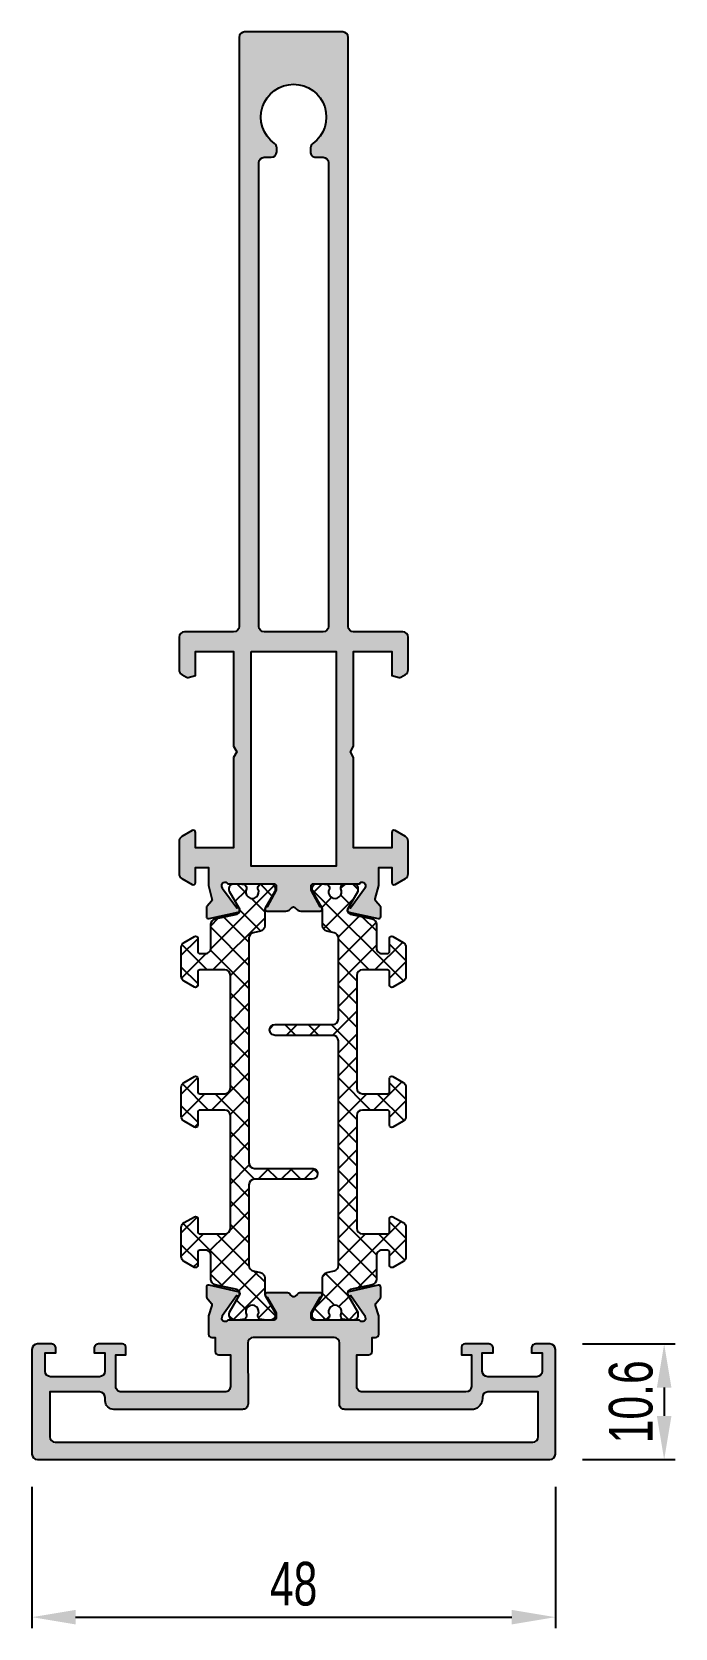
# Model space of a CAD drawing. Header units: millimetres. Extents: x -157 to 4988, y 4688 to 7765.
# Drawn here: x 2861.2 to 2920.2, y 5356.7 to 5503.1 of the extents above; entities that cross this region are included whole.
import ezdxf

# ---------------------------------------------------------------- set-up
doc = ezdxf.new("R2010")
doc.units = ezdxf.units.MM
doc.header["$LTSCALE"] = 0.2
for name, color, linetype in [('REYNAERS', 7, 'Continuous'), ('RI-DIMENSION', 7, 'Continuous'), ('RI-HATCH-PI', 4, 'Continuous'), ('RI-PROFILE', 7, 'Continuous')]:
    doc.layers.add(name, color=color, linetype=linetype)
doc.styles.add('T7', font='arial.ttf', dxfattribs={"width": 0.7})
doc.dimstyles.new('SCHAAL1OP1', dxfattribs={"dimscale": 0, "dimtxt": 2, "dimasz": 2, "dimexe": 0.5, "dimexo": 1.5, "dimgap": 0.5, "dimtad": 1, "dimdec": 1, "dimzin": 9, "dimdsep": 46, "dimtxsty": 'T7', "dimcen": 2.5, "dimclrd": 256, "dimclre": 256, "dimclrt": 256, "dimadec": 1, "dimazin": 2, "dimtfac": 1, "dimtdec": 1, "dimtmove": 0, "dimatfit": 3, "dimfxl": 1, "dimtolj": 1, "dimtzin": 9, "dimlwd": -1, "dimlwe": -1, "dimarcsym": 0})

# ---------------------------------------------------------------- blocks, each defined once
blk = doc.blocks.new('4I30830')
at = {"layer": 'RI-PROFILE'}
for points in [[(-2.899998530559827, 78.10317986163852, 0.414213562373095), (-3.399998530559827, 77.60317986163852), (-3.399998530559856, 23.60317986163852, -0.414213562373095), (-3.899998530559856, 23.10317986163852), (-8.399998530559799, 23.10317986163852, 0.4142135623730784), (-8.899998530559799, 22.60317986163852), (-8.899998530559913, 19.61024130688372, 0.2679491924311203), (-8.649998530559913, 19.17722860499146), (-8.22174242408147, 18.92997482663429, 0.1989123673804735), (-8.06997861506062, 18.90999474213288), (-7.399998530559799, 19.08951536472011), (-7.399998530559799, 21.30317990739093), (-3.899998530559856, 21.30317990739093), (-3.899998530559856, 12.62279514966156), (-3.599998530559674, 12.10317990739111), (-3.899998530559856, 11.58356466512066), (-3.899998530559856, 3.303179907390927), (-7.399998530559799, 3.303179907390927), (-7.399998530559799, 4.703179907391018, 0.5773502691895509), (-7.699998530560094, 4.876384988147834), (-8.649998530559799, 4.327902232417614, 0.2679491924310495), (-8.899998530559856, 3.894889530525575), (-8.899998530559799, 0.9114662430705494, 0.267949192431109), (-8.649998530559913, 0.4784535411783395), (-7.699998530560094, -0.07002921455182332, 0.5773502691895273), (-7.399998530559799, 0.1031758662051061), (-7.399998530559799, 1.5031799073912), (-6.199998855212527, 1.499617121440963), (-6.200000175229093, -0.150003727995454), (-5.889775049981552, -1.388880891382087, -0.2631925988210546), (-5.932364276284886, -1.581133848774016), (-6.343428791245685, -2.037960747591796, 0.1852564082005983), (-6.394757066356931, -2.17173936403924), (-6.394757066356931, -2.996069320451852, 0.4796563285014928), (-6.151469143569273, -3.191328521875903), (-3.47217957432639, -2.597344324699861, 1.178331541214409), (-3.619134351377568, -2.231049503238637), (-4.908744957530132, -0.4560527804821959, -0.08309359224742126), (-4.938202509847713, -0.3969700709683366), (-4.986891602014282, -0.2377152263636617, -0.8925341243885586), (-4.44019255409529, -3.71493865714001e-06), (-0.2000001752248295, 0, -0.4142135623725537), (0, -0.1999998247749772), (3.054104240618472e-07, -0.548591886145573, -0.1264643973346186), (-0.02478951724629042, -0.6450357949952377), (-0.8256689822165413, -2.100000548165553, 0.9999999999997157), (-0.8256686317662911, -2.50000054816519), (-0.6247469637244194, -2.499998686574031), (0.8996231473293506, -2.499997832615691, 0.1989122125308469), (1.253176239349443, -2.353551221608996), (1.43387254113577, -2.172854918187113, -0.4142135650241208), (1.71671525489046, -2.172854918187113), (1.897411556676843, -2.353551221608996, 0.198912212530847), (2.250964648696936, -2.499997832615691), (3.790987697019091, -2.499998686574031), (4.025666804176069, -2.499999101382969, 0.999999999999858), (4.025666453725762, -2.099999101383332), (3.224784439292876, -0.6450357515570886, -0.1264643973348268), (3.199994447641814, -0.548591886145573), (3.199994142231333, -0.1999998247750909, -0.4142135623721792), (3.399993967005969, 3.504500227791141e-07), (7.640186345874042, 4.065399707542383e-06, -0.8925341243886205), (8.186885393793148, -0.2377074460253539), (8.138196301626579, -0.3969622906300287, -0.08309359224719673), (8.108738749308998, -0.456045000143888), (6.819128143156433, -2.231041722900557, 1.17833154121453), (6.672173366105255, -2.597336544361553), (9.351462935348138, -3.191320741537822, 0.4796563285014059), (9.594750858135797, -2.996061540113544), (9.594750858135797, -2.17173158370116, 0.1852564082008556), (9.543422583024551, -2.037952967253489), (9.132358068063752, -1.581126068435708, -0.2631925988207438), (9.089768841760417, -1.388873111044006), (9.399993970275375, -0.1499959346090805), (9.399991368332223, 1.499618188908869), (10.59999561823338, 1.503179907391143), (10.59999561823349, 0.1031758662050493, 0.5773502691894834), (10.89999561823336, -0.07002921455176647), (11.84999561823341, 0.4784535411783395, 0.2679491924310668), (12.09999561823341, 0.9114662430704925), (12.09999561823341, 3.894889530525518, 0.267949192431078), (11.84999561823341, 4.327902232417557), (10.89999561823336, 4.876384988147777, 0.577350269189518), (10.59999561823338, 4.703179907390961), (10.59999561823338, 3.30317990739087), (7.099995618232924, 3.30317990739087), (7.099995618232924, 11.5835646651206), (6.799995618232742, 12.10317990739105), (7.099995618232924, 12.6227951496615), (7.099995618233379, 21.30317990739087), (10.59999561823338, 21.30317990739087), (10.59999561823338, 19.08951536472006), (11.26997570273411, 18.90999474213282, 0.1989123673798678), (11.42173951175485, 18.92997482663378), (11.84999561823329, 19.1772286049914, 0.2679491924311465), (12.09999561823341, 19.61024130688367), (12.09999561823352, 22.60317986163852, 0.414213562373095), (11.59999561823352, 23.10317986163852), (7.099995618233436, 23.10317986163847, -0.414213562373095), (6.599995618233436, 23.60317986163847), (6.599995618233521, 77.6031798616385, 0.414213562373095), (6.099995618233521, 78.1031798616385)], [(-1.099998530559901, 23.10317990739111, -0.414213562373095), (-1.599998530559901, 23.60317990739111), (-1.599998530559816, 66.10608185316354, -0.4142135623731367), (-1.099998530559702, 66.60608185316354), (-0.4515857778766019, 66.60608185316335, 0.4142135623731616), (0.04841422212351176, 67.10608185316335), (0.04841422212356861, 67.46654426481547, 0.2407550854579018), (-0.1587286350169563, 67.87180306345675, -3.091260041427012), (3.355435045321343, 67.8717148812313, 0.2407497868292468), (3.148271850414773, 67.46647649559583), (3.148246553989935, 67.10623170654378, 0.4143013471766822), (3.648246531533829, 66.60608185316366), (4.299995618232714, 66.6060818531634, -0.4142135623730284), (4.7999956182326, 66.1060818531634), (4.799995618233481, 23.60317990739111, -0.414213562373095), (4.299995618233481, 23.10317990739111)]]:
    blk.add_lwpolyline(points, format="xyb", close=True, dxfattribs=at)
blk.add_lwpolyline([(-2.299346758628872, 21.29975012014586), (5.500653241417069, 21.2997501201458), (5.500653331553394, 1.601096396620903), (-2.299333452344399, 1.60109639662096)], close=True, dxfattribs=at)
blk = doc.blocks.new('4E30214')
at = {"layer": 'RI-PROFILE'}
for points in [[(7.20583160748879, 9.900000647501138), (7.205527873023129, 11.19843804319074), (7.500519118362263, 11.19843783286333, 0.4142137712046512), (7.800519332260933, 11.49843783286325), (7.800519332260819, 13.17263833699726), (7.508132420949835, 14.12898915409342, -0.2446984432290235), (7.541791026174167, 14.31059582628981), (7.952949211134637, 14.83685547085098, 0.1726182030107126), (7.997623961040404, 14.96329504194977), (7.997623064092522, 15.79758121866094, 0.4796141994129071), (7.751924666626223, 15.9897746677177), (5.072637750531612, 15.39578803664229, 1.238312160148291), (5.235757190722495, 15.04040250121346), (6.51001983436322, 13.25395622383211, -0.08089726198600812), (6.53845774388202, 13.19629000420831), (6.600517773322679, 12.94846643218656, -0.7673269879573191), (6.040710313453928, 12.7984658303487), (1.800517925292979, 12.79846127168125, -0.4142135623889116), (1.600517719570121, 12.99846104737148), (1.600517271883973, 13.4148712181719, -0.131652497573651), (1.627312083616744, 13.51487124698124), (2.426126561805745, 14.89846194428185, 0.9999976386623669), (2.426127076297576, 15.29846194428055), (0.6808629389789758, 15.29846006793198, 0.1989120891441954), (0.3273100843400698, 15.15201345692552), (0.1466136149301747, 14.97131698588012, -0.4142135650242973), (-0.1362290988245149, 14.97131698588018), (-0.3169241153960343, 15.1520120040872, 0.1989126479674239), (-0.6704780451435681, 15.29845861509367), (-2.425096582654987, 15.29845672868836, 0.9999976386623669), (-2.4250952080763, 14.89845672869174), (-1.626277754868624, 13.51486774901889, -0.131652497573626), (-1.599482728114197, 13.41486777782444), (-1.599482280428049, 12.99845760702399, -0.4142135623889117), (-1.799482056107536, 12.79845740129036), (-6.039674444268428, 12.79845284262339, -0.7673269879573466), (-6.599482226669807, 12.94845224075328), (-6.537422730103856, 13.19627594621704, -0.08089726198599861), (-6.508984944579936, 13.25394222698844), (-5.234726142189629, 15.04039124430699, 1.238312160148439), (-5.071607466155115, 15.3957771304772), (-7.750895659443813, 15.98975800050249, 0.4796141994127857), (-7.99659364365192, 15.79756402314126), (-7.9965927467033, 14.96327784643017, 0.1726182030107536), (-7.951917724925181, 14.8368383713921), (-7.540758408393117, 14.3105796109115, -0.2446984432289989), (-7.507099412674961, 14.12897301108887), (-7.799480667737555, 13.17263334004087), (-7.799480667737498, 11.49842878452284, 0.4142134563126725), (-7.499480453839055, 11.19842910705549), (-7.200601803642371, 11.19842932015467), (-7.200905538108145, 9.89999192446507, 0.4142129994758097), (-6.900906114663712, 9.599991924465627), (-5.801312816973791, 9.599961624691332), (-5.801312371371637, 6.699983767444053, -0.4142141283000559), (-6.301313337471584, 6.199983767444053), (-15.79999707439333, 6.199999999900712, -0.4142135623769576), (-16.29999707439987, 6.699999999900712), (-16.29999707439407, 9.600000000000705), (-15.3999970743937, 9.600000000000705), (-15.39999707440091, 10.30000000000069, 0.4142135623717354), (-15.69999707439968, 10.6000000000007), (-17.89999707439506, 10.60000000000159, 0.414213562373761), (-18.29999707439515, 10.20000000000059), (-18.29999707439424, 9.80000000000095), (-17.29999707439424, 9.800000000001376), (-17.29999707439288, 8.100000000001103, -0.414213562373095), (-17.79999707439288, 7.600000000001131), (-22.29999707439379, 7.599999999998857, -0.414213562373095), (-22.79999707439379, 8.099999999998857), (-22.79999707439424, 9.799999999999585), (-21.79999707439424, 9.80000000000004), (-21.7999970743947, 10.19999999999922, 0.4142135623736153), (-22.19999707439433, 10.60000000000045), (-23.49999707439451, 10.59999999999999, 0.414213562373095), (-23.99999707439406, 10.09999999999954), (-23.99999707439406, 0.5000000000000853, 0.414213562373095), (-23.49999707439406, 8.526512829121202e-14), (23.49999707439406, -8.526512829121202e-14, 0.414213562373095), (23.99999707439406, 0.4999999999999005), (23.99999707439406, 10.09999999999959, 0.414213562373095), (23.49999707439451, 10.59999999999982), (22.19999707439433, 10.6000000000005, 0.4142135623736153), (21.79999707439379, 10.19999999999927), (21.79999707439424, 9.80000000000009), (22.79999707439424, 9.799999999999635), (22.79999707439333, 8.099999999999142, -0.4142135623729618), (22.29999707439333, 7.599999999999142), (17.79999707439242, 7.600000000001188, -0.414213562373095), (17.29999707439242, 8.100000000001188), (17.29999707439424, 9.800000000001454), (18.29999707439424, 9.800000000000999), (18.29999707439515, 10.20000000000064, 0.4142135623740107), (17.89999707439506, 10.60000000000118), (15.69834713389889, 10.60000000000056, 0.4142135623717354), (15.39834713390013, 10.30000000000054), (15.39834713390019, 9.599999999900575), (16.29999707439407, 9.599999999900575), (16.30000292560015, 6.699999999900569, -0.4142124198543953), (15.80000487600245, 6.199999999904378), (6.300003891660822, 6.19998174230156, -0.4142141252822447), (5.800002925600097, 6.699981742300622), (5.800003371208504, 9.599999999926752), (6.905832184044357, 9.600000647501702, 0.4142129994758098)], [(17.8051951836527, 6.199932589680998, 0.414213562373095), (17.3051951836527, 5.699932589680998), (17.3051951836527, 5.599932616768626, -0.3644921651856291), (16.49687513621541, 4.600105754145773), (4.69687510594855, 4.600104171958179, -0.4142136074786073), (4.196875028948511, 5.100104171958179), (4.203539391952859, 10.69594796025682, 0.4142135623271769), (3.703539392022662, 11.19594796024799), (-3.717470520321513, 11.19787701531706, 0.400993262731094), (-4.1948048163473, 10.69839101361762), (-4.183718736157402, 5.100238523890198, -0.414213607478574), (-4.683718813157384, 4.600238523890198), (-16.4837246946247, 4.600240106085977, -0.4142135231006511), (-17.28372458735726, 5.400240106085818), (-17.29481066754715, 5.699932589682845, 0.4142033482204809), (-17.79479323083581, 6.199932589377141), (-22.36296201673758, 6.199932589781923), (-22.36296201673719, 2.09993258978227, 0.4142135623730617), (-21.86296201673719, 1.599932589782327), (21.93703798326254, 1.5999325897821, 0.4142135623729951), (22.43703798326254, 2.099932589781929), (22.43703798326391, 6.199932589781753)]]:
    blk.add_lwpolyline(points, format="xyb", close=True, dxfattribs=at)
blk = doc.blocks.new('0000772R')
at = {"layer": 'RI-HATCH-PI'}
h = blk.add_hatch(dxfattribs=at)
h.set_pattern_fill('_USER', color=256, scale=1.5, angle=225, style=0, double=1, pattern_type=0)
h.set_pattern_definition([(225, (0, 0), (1.060660171779821, -1.060660171779821), []), (315, (0, 0), (1.060660171779821, 1.060660171779821), [])])
edge = h.paths.add_edge_path()
edge.add_arc((1.450824544777844, 36.1327578012429), 0.5000000000000041, 180.0318875399638, 257.4999999999586, ccw=False)
edge.add_line((0.9508246222127461, 36.1324795299759), (0.9499999999997577, 37.61416697507728))
edge.add_arc((0.6499999999959978, 37.61416697507881), 0.3000000000037599, 359.9999999997083, 389.9999999996573)
edge.add_line((0.9098076211354815, 37.76416697507914), (0.02679491924316935, 39.29358983848503))
edge.add_arc((0.1999999999999863, 39.39358983848479), 0.1999999999998186, 179.9999999999573, 209.9999999999505, ccw=False)
edge.add_line((1.669775429036235e-13, 39.39358983848494), (-2.877698079828406e-13, 39.5999999999987))
edge.add_arc((0.3999999999999169, 39.59999999999836), 0.4000000000002046, 89.99999999995123, 179.9999999999511, ccw=False)
edge.add_line((0.4000000000002579, 39.99999999999856), (0.9819660112504458, 39.99999999999856))
edge.add_arc((0.9819660112518243, 39.79999999999762), 0.2000000000009408, 79.77782060988841, 90.00000000039489, ccw=False)
edge.add_arc((2.099999999989362, 45.99999999994079), 6.099999999940935, 259.7778206094268, 262.5936067314714)
edge.add_arc((1.274999999999857, 39.65339657769435), 0.3000000000006971, 7.599965101690032e-11, 82.59360673172961, ccw=False)
edge.add_line((1.575000000000554, 39.65339657769475), (1.574999999999985, 39.54047375096427))
edge.add_arc((2.100000000000076, 39.24999999999856), 0.6000000000001504, 151.0449756281321, 388.9550243718679)
edge.add_line((2.625000000000167, 39.54047375096427), (2.625000000000295, 39.65339657769475))
edge.add_arc((2.925000000000876, 39.65339657769449), 0.3000000000005816, 97.40639326864789, 179.9999999999511, ccw=False)
edge.add_arc((2.100000000005401, 45.99999999999616), 6.099999999996583, 277.4063932684988, 280.2221793905173)
edge.add_arc((3.218033988752697, 39.79999999999033), 0.2000000000086857, 90.0000000008568, 100.22217939138147, ccw=False)
edge.add_line((3.218033988749706, 39.99999999999902), (3.799999999999894, 39.99999999999902))
edge.add_arc((3.800000000000349, 39.59999999999893), 0.4000000000000909, 3.26281224261038e-11, 90.00000000006509, ccw=False)
edge.add_line((4.20000000000044, 39.59999999999916), (4.199999999999985, 39.3935898384854))
edge.add_arc((3.999999999999713, 39.39358983848514), 0.200000000000272, -29.999999999915588, 7.332801033044234e-11, ccw=False)
edge.add_line((4.173205080756983, 39.29358983848526), (3.290192378864671, 37.76416697507936))
edge.add_arc((3.550000000000633, 37.61416697508066), 0.2999999999998987, 150.0000000002743, 180.0000000002646)
edge.add_line((3.250000000000735, 37.61416697507927), (3.250550958979343, 37.50938626617379))
edge.add_arc((3.55054681174937, 37.51096370738752), 0.2999999999999975, 180.3012704681873, 257.49999999996)
edge.add_line((3.485614927567735, 37.21807490525158), (5.496369579195683, 36.77230133109974))
edge.add_arc((5.388149772227109, 36.28415332753956), 0.5000000000001087, 6.480149750132114e-12, 77.50000000005878, ccw=False)
edge.add_line((5.888149772227219, 36.28415332753961), (5.887152959927089, 34.10022821697153))
edge.add_arc((6.387152907844659, 34.10000000122562), 0.4999999999999994, 179.9738484009734, 269.9983747265771)
edge.add_line((6.387138724658424, 33.60000000142678), (6.899981945986266, 33.59998545392493))
edge.add_arc((6.899981646068451, 33.79998545392486), 0.2000000000001567, 270.000085920125, 360.0000859201901)
edge.add_line((7.099981646068382, 33.7999857538429), (7.099979846555794, 34.99998575384181))
edge.add_arc((7.299979846555396, 34.99998605376082), 0.1999999999998271, 60.00008592054172, 180.000085920467, ccw=False)
edge.add_line((7.399979586817491, 35.173191284477), (8.349980409317933, 34.62470995336155))
edge.add_arc((8.099981058661502, 34.19169687657142), 0.499999999999888, 8.592038477672759e-05, 60.000085920404786, ccw=False)
edge.add_line((8.599981058660827, 34.19169762636822), (8.600000000000886, 31.50829037686525))
edge.add_arc((8.100000000000662, 31.50829037686488), 0.5000000000002238, -59.99999999998698, 4.189359970041551e-11, ccw=False)
edge.add_line((8.350000000000872, 31.07527767497253), (7.400000000000485, 30.52679491924231))
edge.add_arc((7.300000000000691, 30.69999999999924), 0.1999999999999333, 179.9999999999674, 299.99999999994304, ccw=False)
edge.add_line((7.100000000000758, 30.69999999999935), (7.100000000000303, 31.89999999999939))
edge.add_arc((6.900000000000485, 31.89999999999939), 0.1999999999998181, 0, 90.00000000013027)
edge.add_line((6.900000000000031, 32.09999999999921), (4.600000000000303, 32.09999999999927))
edge.add_arc((4.600000000000644, 31.5999999999995), 0.4999999999997726, 90.00000000003908, 180.0000000000391)
edge.add_line((4.100000000000872, 31.59999999999916), (4.100000000001327, 21.24999999999925))
edge.add_arc((4.600000000001327, 21.2499999999993), 0.5, 180.0000000000065, 270)
edge.add_line((4.600000000001327, 20.7499999999993), (6.900000000001054, 20.7499999999993))
edge.add_arc((6.900000000001508, 20.94999999999958), 0.2000000000002728, 269.9999999998697, 359.9999999999349)
edge.add_line((7.100000000001781, 20.94999999999935), (7.100000000001781, 22.14999999999939))
edge.add_arc((7.300000000001596, 22.14999999999968), 0.1999999999998145, 60.00000000014859, 180.0000000000814, ccw=False)
edge.add_line((7.400000000001054, 22.32320508075667), (8.350000000001213, 21.77472232502645))
edge.add_arc((8.100000000001488, 21.34170962313425), 0.4999999999998387, 1.750777300912887e-11, 60.00000000002581, ccw=False)
edge.add_line((8.600000000001327, 21.34170962313441), (8.600000000001327, 19.9999999999993))
edge.add_line((8.600000000001327, 19.9999999999993), (8.600000000001767, 18.6582903768642))
edge.add_arc((8.100000000001678, 18.65829037686397), 0.5000000000000888, -59.999999999992326, 2.6489033189136535e-11, ccw=False)
edge.add_line((8.350000000001781, 18.22527767497171), (7.400000000001508, 17.67679491924149))
edge.add_arc((7.300000000002051, 17.84999999999847), 0.1999999999998143, 179.9999999999186, 299.9999999998514, ccw=False)
edge.add_line((7.100000000002236, 17.84999999999876), (7.100000000002236, 19.0499999999988))
edge.add_arc((6.900000000001963, 19.04999999999858), 0.2000000000002728, 6.513775987628397e-11, 90.00000000013027)
edge.add_line((6.900000000001508, 19.24999999999885), (4.600000000001781, 19.24999999999839))
edge.add_arc((4.600000000001781, 18.74999999999839), 0.5, 90, 180.0000000000065)
edge.add_line((4.100000000001781, 18.74999999999834), (4.100000000002691, 8.399999999998435))
edge.add_arc((4.600000000002719, 8.39999999999852), 0.5000000000000284, 180.0000000000098, 270.0000000000098)
edge.add_line((4.600000000002805, 7.899999999998492), (6.900000000002532, 7.89999999999894))
edge.add_arc((6.90000000000293, 8.099999999998701), 0.1999999999997613, 269.999999999886, 360.0000000000163)
edge.add_line((7.100000000002691, 8.099999999998758), (7.10000000000235, 9.299999999998803))
edge.add_arc((7.300000000002282, 9.299999999998917), 0.1999999999999327, 60.000000000057014, 180.0000000000326, ccw=False)
edge.add_line((7.400000000002077, 9.473205080755847), (8.350000000002236, 8.924722325025627))
edge.add_arc((8.100000000002685, 8.491709623133142), 0.5000000000000056, 2.5011104298755527e-11, 60.0000000000598, ccw=False)
edge.add_line((8.60000000000269, 8.49170962313336), (8.599978718221717, 5.808302373633907))
edge.add_arc((8.099978718222411, 5.808303123430658), 0.4999999999998676, 299.9999140796033, 359.99991407962136, ccw=False)
edge.add_line((8.349978068878894, 5.375290046640586), (7.399977246378452, 4.826808715525132))
edge.add_arc((7.299977506116388, 5.000013946241282), 0.199999999999787, 179.9999140795249, 299.9999140794547, ccw=False)
edge.add_line((7.099977506116826, 5.000014246160319), (7.099979305629343, 6.200014246159228))
edge.add_arc((6.899979305629412, 6.20001454607727), 0.2000000000001567, 359.9999140798099, 449.999914079875)
edge.add_line((6.899979605547227, 6.400014546077202), (6.387138724589374, 6.39999999857092))
edge.add_arc((6.387152907844661, 5.899999998772083), 0.5000000000000012, 90.00162528133566, 180.0261515990268)
edge.add_line((5.887152959927089, 5.899771783026168), (5.888149668067623, 3.716074876659675))
edge.add_arc((5.388149720150047, 3.715846660913753), 0.5000000000000057, -77.49999999996032, 0.026151599027684824, ccw=False)
edge.add_line((5.496369527119437, 3.227698657353855), (3.485614927567735, 2.781925094747031))
edge.add_arc((3.55054681174937, 2.489036292611098), 0.2999999999999977, 102.5000000000401, 179.698729531813)
edge.add_line((3.250550958979343, 2.490613733824823), (3.250000000000735, 2.385833024919343))
edge.add_arc((3.550000000000614, 2.385833024917949), 0.2999999999998781, 179.9999999997338, 209.9999999997262)
edge.add_line((3.290192378864671, 2.235833024919252), (4.173205080756983, 0.7064101615133538))
edge.add_arc((3.99999999999971, 0.6064101615134706), 0.2000000000002746, -7.258904588525183e-11, 29.99999999991587, ccw=False)
edge.add_line((4.199999999999985, 0.6064101615132174), (4.20000000000044, 0.3999999999994585))
edge.add_arc((3.800000000000349, 0.3999999999996859), 0.4000000000000909, 269.99999999993486, 359.99999999996743, ccw=False)
edge.add_line((3.799999999999894, -4.050093593832571e-13), (3.218033988749706, -4.050093593832571e-13))
edge.add_arc((3.218033988752704, 0.2000000000081977), 0.2000000000086027, 259.7778206086165, 269.99999999914127, ccw=False)
edge.add_arc((2.100000000005441, -5.999999999997633), 6.099999999996668, 79.77782060948304, 82.59360673150164)
edge.add_arc((2.925000000000876, 0.3466034223041199), 0.3000000000005808, 180.0000000000487, 262.59360673135205, ccw=False)
edge.add_line((2.625000000000295, 0.3466034223038648), (2.625000000000167, 0.4595262490343473))
edge.add_arc((2.100000000000072, 0.7500000000000558), 0.6000000000001564, 331.0449756281318, 568.9550243718681)
edge.add_line((1.574999999999978, 0.4595262490343472), (1.575000000000546, 0.3466034223038646))
edge.add_arc((1.274999999999855, 0.3466034223042576), 0.3000000000006917, 277.40639326826994, 359.99999999992497, ccw=False)
edge.add_arc((2.099999999989323, -5.999999999941924), 6.099999999940681, 97.40639326852865, 100.2221793905733)
edge.add_arc((0.9819660112518189, 0.2000000000010013), 0.2000000000009516, 269.9999999996046, 280.2221793901114, ccw=False)
edge.add_line((0.9819660112504387, 4.973799150320701e-14), (0.4000000000002508, 4.973799150320701e-14))
edge.add_arc((0.3999999999999098, 0.4000000000002544), 0.4000000000002046, 180.0000000000489, 270.0000000000489, ccw=False)
edge.add_line((-2.948752353404416e-13, 0.3999999999999133), (1.598721155460225e-13, 0.6064101615136722))
edge.add_arc((0.1999999999999755, 0.6064101615138209), 0.1999999999998156, 150.0000000000488, 180.0000000000426, ccw=False)
edge.add_line((0.02679491924316224, 0.7064101615135812), (0.9098076211354886, 2.235833024919479))
edge.add_arc((0.6499999999959833, 2.385833024919785), 0.3000000000037673, 330.000000000348, 360.0000000002956)
edge.add_line((0.9499999999997506, 2.385833024921332), (0.950824622212739, 3.867520470022718))
edge.add_arc((1.450824544777842, 3.867242198755716), 0.5000000000000073, 102.50000000004178, 179.9681124600359, ccw=False)
edge.add_line((1.342604737808433, 4.355390202315611), (2.0082198069688, 4.502953510523667))
edge.add_arc((1.899999999999405, 4.991101514083558), 0.5000000000000002, 282.5000000000403, 359.9999999999944)
edge.add_line((2.399999999999406, 4.991101514083509), (2.400000000001437, 25.59999999999944))
edge.add_arc((1.900000000001452, 25.59999999999943), 0.4999999999999858, 1.628443996909367e-12, 90.00000000000487)
edge.add_line((1.900000000001409, 26.09999999999941), (-3.399999999999071, 26.0999999999991))
edge.add_arc((-3.399999999999128, 26.59999999999893), 0.4999999999998295, 180, 270.0000000000065, ccw=False)
edge.add_arc((-3.399999999998787, 26.59999999999893), 0.5000000000001705, 90.0000000000179, 180, ccw=False)
edge.add_line((-3.399999999998943, 27.0999999999991), (1.900000000000613, 27.0999999999991))
edge.add_arc((1.900000000000599, 27.59999999999911), 0.5000000000000142, 270.0000000000016, 360.0000000000342)
edge.add_line((2.400000000000613, 27.59999999999941), (2.399999999995736, 35.00889848591619))
edge.add_arc((1.899999999995736, 35.00889848591586), 0.5000000000000002, 3.745421192891436e-11, 77.49999999995875)
edge.add_line((2.008219806965138, 35.49704648947575), (1.34260473780844, 35.644609797683))
at = {"layer": 'RI-PROFILE', "transparency": 33554687}
blk.add_lwpolyline([(1.34260473780844, 35.644609797683, -0.3515088874915521), (0.9508246222127461, 36.1324795299759), (0.9499999999997577, 37.61416697507728, 0.1316524975871696), (0.9098076211354815, 37.76416697507914), (0.02679491924316932, 39.29358983848503, -0.1316524975873659), (1.669775429036235e-13, 39.39358983848494), (-2.877698079828406e-13, 39.5999999999987, -0.414213562373095), (0.4000000000002579, 39.99999999999856), (0.9819660112504458, 39.99999999999856, -0.04463227282256627), (1.017459153750388, 39.99682539682424, 0.01228680295397177), (1.31367187499853, 39.95089361311572, -0.3768397148840706), (1.575000000000554, 39.65339657769475), (1.574999999999985, 39.54047375096427, 1.696140478029902), (2.625000000000167, 39.54047375096427), (2.625000000000295, 39.65339657769475, -0.376839714882324), (2.886328125000259, 39.9508936131155, 0.01228680295385807), (3.182540846248397, 39.99682539682378, -0.04463227282264487), (3.218033988749706, 39.99999999999902), (3.799999999999894, 39.99999999999902, -0.4142135623732615), (4.20000000000044, 39.59999999999916), (4.199999999999985, 39.3935898384854, -0.1316524975873467), (4.173205080756983, 39.29358983848526), (3.290192378864671, 37.76416697507936, 0.1316524975873531), (3.250000000000735, 37.61416697507927), (3.250550958979343, 37.50938626617379, 0.3501887962909929), (3.485614927567735, 37.21807490525158), (5.496369579195683, 36.77230133109974, -0.3516652221704045), (5.888149772227219, 36.28415332753961), (5.887152959927089, 34.10022821697153, 0.4143389453068096), (6.387138724658424, 33.60000000142678), (6.899981945986266, 33.59998545392493, 0.414213562373428), (7.099981646068382, 33.7999857538429), (7.099979846555794, 34.99998575384181, -0.5773502691891899), (7.399979586817491, 35.173191284477), (8.349980409317933, 34.62470995336155, -0.2679491924312175), (8.599981058660827, 34.19169762636822), (8.600000000000886, 31.50829037686525, -0.267949192431258), (8.350000000000872, 31.07527767497253), (7.400000000000485, 30.52679491924231, -0.5773502691894837), (7.100000000000758, 30.69999999999935), (7.100000000000303, 31.89999999999939, 0.414213562373761), (6.900000000000031, 32.09999999999921), (4.600000000000303, 32.09999999999927, 0.414213562373095), (4.100000000000872, 31.59999999999916), (4.100000000001327, 21.24999999999925, 0.4142135623730617), (4.600000000001327, 20.7499999999993), (6.900000000001054, 20.7499999999993, 0.414213562373428), (7.100000000001781, 20.94999999999935), (7.100000000001781, 22.14999999999939, -0.5773502691892336), (7.400000000001054, 22.32320508075667), (8.350000000001213, 21.77472232502645, -0.2679491924311613), (8.600000000001327, 21.34170962313441), (8.600000000001327, 19.9999999999993), (8.600000000001767, 18.6582903768642, -0.2679491924312105), (8.350000000001781, 18.22527767497171), (7.400000000001508, 17.67679491924149, -0.5773502691892336), (7.100000000002236, 17.84999999999876), (7.100000000002236, 19.0499999999988, 0.414213562373428), (6.900000000001508, 19.24999999999885), (4.600000000001781, 19.24999999999839, 0.4142135623731283), (4.100000000001781, 18.74999999999834), (4.100000000002691, 8.399999999998435, 0.4142135623730951), (4.600000000002805, 7.899999999998492), (6.900000000002532, 7.89999999999894, 0.414213562373761), (7.100000000002691, 8.099999999998758), (7.10000000000235, 9.299999999998803, -0.5773502691894837), (7.400000000002077, 9.473205080755847), (8.350000000002236, 8.924722325025627, -0.2679491924312855), (8.60000000000269, 8.49170962313336), (8.599978718221717, 5.808302373633907, -0.2679491924312071), (8.349978068878894, 5.375290046640586), (7.399977246378452, 4.826808715525132, -0.5773502691892173), (7.099977506116826, 5.000014246160319), (7.099979305629343, 6.200014246159228, 0.414213562373428), (6.899979605547227, 6.400014546077202), (6.387138724589374, 6.39999999857092, 0.4143389452663561), (5.887152959927089, 5.899771783026168), (5.888149668067623, 3.716074876659675, -0.3517934467346171), (5.496369527119437, 3.227698657353855), (3.485614927567735, 2.781925094747031, 0.3501887962909929), (3.250550958979343, 2.490613733824823), (3.250000000000735, 2.385833024919343, 0.1316524975873617), (3.290192378864671, 2.235833024919252), (4.173205080756983, 0.7064101615133538, -0.1316524975873449), (4.199999999999985, 0.6064101615132174), (4.20000000000044, 0.3999999999994585, -0.4142135623732615), (3.799999999999894, -4.050093593832571e-13), (3.218033988749706, -4.050093593832571e-13, -0.04463227282264559), (3.182540846248411, 0.00317460317483409, 0.01228680295385851), (2.886328125000258, 0.04910638688311764, -0.3768397148823244), (2.625000000000295, 0.3466034223038648), (2.625000000000167, 0.4595262490343473, 1.696140478029914), (1.574999999999978, 0.4595262490343472), (1.575000000000546, 0.3466034223038646, -0.376839714884077), (1.313671874998524, 0.04910638688289026, 0.01228680295397221), (1.017459153750384, 0.003174603174379342, -0.04463227282256706), (0.9819660112504387, 4.973799150320701e-14), (0.4000000000002508, 4.973799150320701e-14, -0.414213562373095), (-2.948752353404416e-13, 0.3999999999999133), (1.598721155460225e-13, 0.6064101615136722, -0.1316524975873682), (0.02679491924316224, 0.7064101615135812), (0.9098076211354886, 2.235833024919479, 0.131652497587163), (0.9499999999997506, 2.385833024921332), (0.950824622212739, 3.867520470022718, -0.3515088874915474), (1.342604737808433, 4.355390202315611), (2.0082198069688, 4.502953510523667, 0.351665222169924), (2.399999999999406, 4.991101514083509), (2.400000000001437, 25.59999999999944, 0.4142135623731116), (1.900000000001409, 26.09999999999941), (-3.399999999999071, 26.0999999999991, -0.4142135623731283), (-3.899999999998958, 26.59999999999893, -0.4142135623730036), (-3.399999999998943, 27.0999999999991), (1.900000000000613, 27.0999999999991, 0.4142135623732615), (2.400000000000613, 27.59999999999941), (2.399999999995736, 35.00889848591619, 0.3516652221697617), (2.008219806965138, 35.49704648947575)], format="xyb", close=True, dxfattribs=at)
blk = doc.blocks.new('4030830B')
for name, p in [('4I30830', (-1.60008669381675, 52.79472781267611)), ('0000772R', (1.700517504548689, 12.79846105665908)), ('4E30214', (0, 0))]:
    blk.add_blockref(name, p)
at = {"rotation": 180}
blk.add_blockref('0000772R', (-1.699482495450059, 52.79845761631017), dxfattribs=at)
blk = doc.blocks.new('*D73')
at = {"layer": 'Defpoints', "color": 0, "transparency": 16777216}
for p in [(2861.234523974478, 5372.656145218892), (2909.234518123266, 5372.656145218892), (2909.234518123266, 5357.708688917309)]:
    blk.add_point(p, dxfattribs=at)
at = {"layer": 'RI-DIMENSION', "color": 7, "transparency": 16777216}
for p, q in [((2861.234523974478, 5369.656145218892), (2861.234523974478, 5356.708688917309)), ((2909.234518123266, 5369.656145218892), (2909.234518123266, 5356.708688917309)), ((2865.234523974478, 5357.708688917309), (2905.234518123266, 5357.708688917309))]:
    blk.add_line(p, q, dxfattribs=at)
for points in [[(2865.234523974478, 5358.375355583976), (2865.234523974478, 5357.042022250642), (2861.234523974478, 5357.708688917309)], [(2905.234518123266, 5358.375355583976), (2905.234518123266, 5357.042022250642), (2909.234518123266, 5357.708688917309)]]:
    blk.add_solid(points, dxfattribs=at)
at = {"layer": 'RI-DIMENSION', "transparency": 16777216, "insert": (2885.234521048872, 5360.750980868195), "char_height": 4, "attachment_point": 5, "style": 'T7'}
blk.add_mtext('\\A1;48', dxfattribs=at)
blk = doc.blocks.new('*D78')
at = {"layer": 'Defpoints', "color": 0, "transparency": 16777216}
for p in [(2908.734518123267, 5382.756145218893), (2908.734518123267, 5372.156145218893), (2919.214489406053, 5372.156145218893)]:
    blk.add_point(p, dxfattribs=at)
at = {"layer": 'RI-DIMENSION', "color": 7, "transparency": 16777216}
for p, q in [((2911.734518123267, 5382.756145218893), (2920.214489406053, 5382.756145218893)), ((2919.214489406053, 5378.756145218893), (2919.214489406053, 5376.156145218893)), ((2911.734518123267, 5372.156145218893), (2920.214489406053, 5372.156145218893))]:
    blk.add_line(p, q, dxfattribs=at)
for points in [[(2918.547822739386, 5378.756145218893), (2919.881156072719, 5378.756145218893), (2919.214489406053, 5382.756145218893)], [(2918.547822739386, 5376.156145218893), (2919.881156072719, 5376.156145218893), (2919.214489406053, 5372.156145218893)]]:
    blk.add_solid(points, dxfattribs=at)
at = {"layer": 'RI-DIMENSION', "transparency": 16777216, "insert": (2916.172197455167, 5377.456145218892), "char_height": 4, "attachment_point": 5, "rotation": 90, "style": 'T7'}
blk.add_mtext('\\A1;10.6', dxfattribs=at)

msp = doc.modelspace()

# ---------------------------------------------------------------- hatches: boundary and pattern name
at = {"layer": 'REYNAERS'}
h = msp.add_hatch(color=256, dxfattribs=at)
h.dxf.hatch_style = 1
edge = h.paths.add_edge_path()
edge.add_arc((2880.734435824495, 5502.554052893206), 0.5, 90, 180)
edge.add_line((2880.234435824495, 5502.554052893206), (2880.234435824495, 5448.554052893206))
edge.add_arc((2879.734435824495, 5448.554052893206), 0.5, -90, 0, ccw=False)
edge.add_line((2879.734435824495, 5448.054052893206), (2875.234435824495, 5448.054052893206))
edge.add_arc((2875.234435824495, 5447.554052893206), 0.5000000000000142, 90.0000000000016, 179.9999999999984)
edge.add_line((2874.734435824495, 5447.554052893206), (2874.734435824495, 5444.561114338451))
edge.add_arc((2875.234435824495, 5444.561114338451), 0.5000000000000426, 179.9999999999968, 239.9999999999969)
edge.add_line((2874.984435824495, 5444.128101636559), (2875.412691930974, 5443.880847858202))
edge.add_arc((2875.512691930974, 5444.054052938958), 0.1999999999997694, 239.9999999997475, 284.9999999999276)
edge.add_line((2875.564455739995, 5443.8608677737), (2876.234435824495, 5444.040388396287))
edge.add_line((2876.234435824495, 5444.040388396288), (2876.234435824495, 5446.254052938959))
edge.add_line((2876.234435824495, 5446.254052938959), (2879.734435824495, 5446.254052938959))
edge.add_line((2879.734435824495, 5446.254052938959), (2879.734435824495, 5437.57366818123))
edge.add_line((2879.734435824495, 5437.57366818123), (2880.034435824496, 5437.054052938959))
edge.add_line((2880.034435824496, 5437.054052938959), (2879.734435824495, 5436.534437696689))
edge.add_line((2879.734435824495, 5436.534437696689), (2879.734435824495, 5428.254052938959))
edge.add_line((2879.734435824495, 5428.254052938959), (2876.234435824495, 5428.254052938959))
edge.add_line((2876.234435824495, 5428.254052938959), (2876.234435824495, 5429.654052938959))
edge.add_arc((2876.034435824495, 5429.654052938959), 0.200000000000145, 4.071109992270351e-11, 120.0000000000274)
edge.add_line((2875.934435824495, 5429.827258019715), (2874.984435824495, 5429.278775263985))
edge.add_arc((2875.234435824495, 5428.845762562093), 0.499999999999987, 119.9999999999915, 179.9999999999764)
edge.add_line((2874.734435824495, 5428.845762562093), (2874.734435824495, 5425.862339274638))
edge.add_arc((2875.234435824495, 5425.862339274638), 0.4999999999999574, 179.999999999991, 239.9999999999879)
edge.add_line((2874.984435824495, 5425.429326572746), (2875.934435824495, 5424.880843817015))
edge.add_arc((2876.034435824495, 5425.054048897773), 0.2000000000001772, 239.9999999999889, 359.9999999999735)
edge.add_line((2876.234435824495, 5425.054048897773), (2876.234435824495, 5426.45405293896))
edge.add_line((2876.234435824495, 5426.454052938959), (2877.434435499843, 5426.450490153008))
edge.add_line((2877.434435499843, 5426.450490153008), (2877.434434179826, 5424.800869303572))
edge.add_line((2877.434434179826, 5424.800869303572), (2877.744659305074, 5423.561992140185))
edge.add_arc((2877.553398353881, 5423.50351779924), 0.1999999999998784, -41.98168974354928, 17.000000000126192, ccw=False)
edge.add_line((2877.70207007877, 5423.369739182794), (2877.291005563809, 5422.912912283976))
edge.add_arc((2877.439677288698, 5422.779133667528), 0.2000000000007291, 138.0183102563744, 179.9999999999084)
edge.add_line((2877.239677288698, 5422.779133667528), (2877.239677288698, 5421.954803711115))
edge.add_arc((2877.439677288698, 5421.954803711116), 0.2000000000001592, 180.0000000000346, 282.4999999999545)
edge.add_line((2877.482965211486, 5421.759544509691), (2880.162254780729, 5422.353528706867))
edge.add_arc((2880.118966857944, 5422.548787908285), 0.1999999999930127, 282.4999999997075, 481.2205838973759)
edge.add_line((2880.015300003677, 5422.719823528329), (2878.725689397525, 5424.494820251085))
edge.add_arc((2878.887492796399, 5424.612377301543), 0.1999999999992501, 196.9999999999833, 216.0000000000275, ccw=False)
edge.add_line((2878.696231845207, 5424.553902960599), (2878.64754275304, 5424.713157805203))
edge.add_arc((2878.934434179829, 5424.800869316622), 0.2999999999995468, 30.000000001479293, 197.0000000003655, ccw=False)
edge.add_line((2879.194241800959, 5424.950869316629), (2883.43443417983, 5424.950873031567))
edge.add_arc((2883.434434355055, 5424.750873031568), 0.2000000000001649, 5.0198296605685755e-05, 90.0000501981907, ccw=False)
edge.add_line((2883.634434355055, 5424.750873206793), (2883.634434660466, 5424.402281145422))
edge.add_arc((2883.434434660466, 5424.402280970196), 0.2000000000000654, -28.830407257808815, 5.019841461262331e-05, ccw=False)
edge.add_line((2883.609644837808, 5424.305837236572), (2882.808765372838, 5422.850872483402))
edge.add_arc((2882.808765548064, 5422.650872483402), 0.1999999999998949, 90.00005019831694, 270.0000501982844)
edge.add_line((2882.808765723289, 5422.450872483402), (2883.009687391331, 5422.450874344993))
edge.add_line((2883.009687391331, 5422.450874344993), (2884.534057502385, 5422.450875198952))
edge.add_arc((2884.534057202211, 5422.950875198952), 0.5000000000000616, 270.0000343973229, 315.000000259298)
edge.add_line((2884.887610594405, 5422.597321809959), (2885.068306896191, 5422.77801811338))
edge.add_arc((2885.209728253069, 5422.636596757783), 0.2000000000000298, 44.99999974070312, 135.0000002592969, ccw=False)
edge.add_line((2885.351149609945, 5422.77801811338), (2885.531845911732, 5422.597321809959))
edge.add_arc((2885.885399303926, 5422.950875198952), 0.5000000000000643, 224.999999740702, 269.9999656026771)
edge.add_line((2885.885399003752, 5422.450875198952), (2887.425422052074, 5422.450874344993))
edge.add_line((2887.425422052074, 5422.450874344993), (2887.660101159231, 5422.450873930185))
edge.add_arc((2887.660100984006, 5422.650873930184), 0.1999999999998949, 270.000050198317, 450.0000501983006)
edge.add_line((2887.660100808781, 5422.850873930184), (2886.859218794348, 5424.305837280011))
edge.add_arc((2887.034428802697, 5424.402281320647), 0.1999999999999507, 180.0000501984004, 208.8305076546711, ccw=False)
edge.add_line((2886.834428802696, 5424.402281145422), (2886.834428497286, 5424.750873206793))
edge.add_arc((2887.034428497287, 5424.750873382018), 0.2000000000002643, 90.0000501984228, 180.0000501982437, ccw=False)
edge.add_line((2887.034428322061, 5424.950873382018), (2891.27462070093, 5424.950877096967))
edge.add_arc((2891.53442832206, 5424.800877096961), 0.2999999999996121, -17.000000000370108, 149.9999999985237, ccw=False)
edge.add_line((2891.821319748849, 5424.713165585542), (2891.772630656682, 5424.553910740937))
edge.add_arc((2891.581369705489, 5424.612385081882), 0.199999999999783, 323.99999999999784, 342.999999999991, ccw=False)
edge.add_line((2891.743173104364, 5424.494828031424), (2890.453562498212, 5422.719831308667))
edge.add_arc((2890.349895643945, 5422.548795688624), 0.1999999999929019, 58.77941610260616, 257.5000000002858)
edge.add_line((2890.306607721161, 5422.353536487206), (2892.985897290404, 5421.75955229003))
edge.add_arc((2893.02918521319, 5421.954811491454), 0.2000000000002684, 257.5000000000861, 359.9999999999898)
edge.add_line((2893.229185213191, 5421.954811491454), (2893.229185213191, 5422.779141447867))
edge.add_arc((2893.02918521319, 5422.779141447866), 0.200000000000756, 3.053332494193434e-11, 41.98168974362313)
edge.add_line((2893.177856938079, 5422.912920064314), (2892.766792423119, 5423.369746963132))
edge.add_arc((2892.915464148008, 5423.503525579579), 0.1999999999998561, 162.999999999921, 221.9816897435302, ccw=False)
edge.add_line((2892.724203196815, 5423.561999920524), (2893.034428325331, 5424.800877096959))
edge.add_line((2893.034428325331, 5424.800877096958), (2893.034425723387, 5426.450491220476))
edge.add_line((2893.034425723387, 5426.450491220477), (2894.234429973289, 5426.454052938959))
edge.add_line((2894.234429973289, 5426.454052938959), (2894.234429973289, 5425.054048897773))
edge.add_arc((2894.434429973288, 5425.054048897773), 0.1999999999999318, 180.0000000000122, 299.9999999999887)
edge.add_line((2894.534429973289, 5424.880843817015), (2895.484429973289, 5425.429326572746))
edge.add_arc((2895.234429973289, 5425.862339274639), 0.5000000000000306, 300.0000000000017, 359.9999999999902)
edge.add_line((2895.734429973289, 5425.862339274638), (2895.734429973289, 5428.845762562092))
edge.add_arc((2895.234429973289, 5428.845762562093), 0.4999999999999147, 1.547021797064118e-11, 60.00000000000588)
edge.add_line((2895.484429973289, 5429.278775263985), (2894.534429973289, 5429.827258019715))
edge.add_arc((2894.434429973288, 5429.654052938959), 0.1999999999999902, 60.00000000000027, 179.9999999999817)
edge.add_line((2894.234429973289, 5429.654052938959), (2894.234429973289, 5428.254052938959))
edge.add_line((2894.234429973289, 5428.254052938958), (2890.734429973289, 5428.254052938958))
edge.add_line((2890.734429973288, 5428.254052938958), (2890.734429973288, 5436.534437696688))
edge.add_line((2890.734429973288, 5436.534437696688), (2890.434429973287, 5437.054052938958))
edge.add_line((2890.434429973287, 5437.054052938958), (2890.734429973288, 5437.573668181229))
edge.add_line((2890.734429973288, 5437.573668181229), (2890.734429973289, 5446.254052938958))
edge.add_line((2890.734429973289, 5446.254052938959), (2894.234429973289, 5446.254052938959))
edge.add_line((2894.234429973289, 5446.254052938959), (2894.234429973289, 5444.040388396288))
edge.add_line((2894.234429973289, 5444.040388396288), (2894.904410057789, 5443.860867773701))
edge.add_arc((2894.95617386681, 5444.054052938958), 0.2000000000001129, 254.9999999999763, 300.0000000000223)
edge.add_line((2895.05617386681, 5443.880847858201), (2895.484429973289, 5444.128101636559))
edge.add_arc((2895.234429973289, 5444.561114338451), 0.5000000000000618, 299.9999999999884, 359.9999999999935)
edge.add_line((2895.734429973289, 5444.561114338451), (2895.734429973289, 5447.554052893206))
edge.add_arc((2895.234429973289, 5447.554052893206), 0.5, 0, 90)
edge.add_line((2895.234429973289, 5448.054052893206), (2890.734429973289, 5448.054052893206))
edge.add_arc((2890.734429973289, 5448.554052893206), 0.5, 180, 270, ccw=False)
edge.add_line((2890.234429973289, 5448.554052893206), (2890.234429973289, 5502.554052893206))
edge.add_arc((2889.734429973289, 5502.554052893206), 0.5, 0, 90)
edge.add_line((2889.734429973289, 5503.054052893206), (2880.734435824495, 5503.054052893206))
edge = h.paths.add_edge_path(flags=16)
edge.add_arc((2882.534435824496, 5448.554052938959), 0.5, 180, 270, ccw=False)
edge.add_line((2882.034435824496, 5448.554052938959), (2882.034435824496, 5491.056954884732))
edge.add_arc((2882.534435824496, 5491.056954884731), 0.5000000000000142, 89.99999999998857, 179.9999999999967, ccw=False)
edge.add_line((2882.534435824496, 5491.556954884732), (2883.182848577178, 5491.556954884732))
edge.add_arc((2883.182848577178, 5492.056954884731), 0.5, 269.999999999987, 360)
edge.add_line((2883.682848577178, 5492.056954884731), (2883.682848577178, 5492.417417296383))
edge.add_arc((2883.182848577181, 5492.417417296385), 0.4999999999971578, 359.9999999998339, 414.1465329363704)
edge.add_arc((2885.232848577179, 5495.254228886886), 3.000000000001848, -54.14940842552551, 234.14653293661559, ccw=False)
edge.add_arc((2887.282706204243, 5492.417314417111), 0.5000000000058663, 125.8505915740531, 179.9959766843538)
edge.add_line((2886.78270620547, 5492.417349527163), (2886.782680909046, 5492.057104738112))
edge.add_arc((2887.282680886589, 5492.056954884732), 0.500000000000015, 179.982828067291, 269.9999999999902)
edge.add_line((2887.282680886589, 5491.556954884732), (2887.934429973288, 5491.556954884732))
edge.add_arc((2887.934429973287, 5491.056954884731), 0.5, 0, 89.99999999998698, ccw=False)
edge.add_line((2888.434429973287, 5491.056954884731), (2888.434429973288, 5448.554052938958))
edge.add_arc((2887.934429973288, 5448.554052938959), 0.5, -90, 0, ccw=False)
edge.add_line((2887.934429973288, 5448.054052938959), (2882.534435824495, 5448.054052938959))
h.paths.add_polyline_path([(2881.335087596426, 5446.250623151714), (2889.135087596472, 5446.250623151714), (2889.135087686608, 5426.551969428188), (2881.335100902711, 5426.551969428188)], flags=16)
edge = h.paths.add_edge_path(flags=16)
edge.add_arc((2903.039716232524, 5377.856077808572), 0.5, 90, 180)
edge.add_line((2902.539716232524, 5377.856077808572), (2902.539716232524, 5377.75607783566))
edge.add_arc((2901.540896426623, 5377.736923064986), 0.9990034584033854, -79.00695778895272, 1.0986496246367778, ccw=False)
edge.add_line((2901.731396185087, 5376.756250973037), (2889.93139615482, 5376.756249390849))
edge.add_arc((2889.931396077821, 5377.25624939085), 0.5000000000000601, 180.0000000000062, 270.00000882354794, ccw=False)
edge.add_line((2889.43139607782, 5377.25624939085), (2889.438060440824, 5382.852093179148))
edge.add_arc((2888.938060440825, 5382.85209317914), 0.4999999999998721, 9.978290591064415e-10, 89.99999999201574)
edge.add_line((2888.938060440894, 5383.352093179139), (2881.51705052855, 5383.354022234208))
edge.add_arc((2881.539716232573, 5382.854536232494), 0.5000000000477044, 92.59818873086435, 179.9999999982559)
edge.add_line((2881.039716232524, 5382.854536232509), (2881.050802312714, 5377.256383742782))
edge.add_arc((2880.550802312714, 5377.256383742782), 0.5000000000000568, 269.9999911764586, 359.9999999999938, ccw=False)
edge.add_line((2880.550802235714, 5376.756383742782), (2868.750796354247, 5376.756385324978))
edge.add_arc((2868.750796461514, 5377.556385324978), 0.8000000000000079, 180.0000000000115, 269.9999923175345, ccw=False)
edge.add_line((2867.950796461515, 5377.556385324977), (2867.939710381325, 5377.856077808574))
edge.add_arc((2867.439710381325, 5377.856077808573), 0.4999999999995737, 1.417764054810386e-10, 89.99800190011102)
edge.add_line((2867.439727818036, 5378.356077808268), (2862.871559032134, 5378.356077808673))
edge.add_line((2862.871559032134, 5378.356077808673), (2862.871559032134, 5374.256077808674))
edge.add_arc((2863.371559032134, 5374.256077808674), 0.5, 180.0000000000065, 270)
edge.add_line((2863.371559032134, 5373.756077808674), (2907.171559032135, 5373.756077808674))
edge.add_arc((2907.171559032135, 5374.256077808674), 0.5, 270, 359.9999999999804)
edge.add_line((2907.671559032135, 5374.256077808674), (2907.671559032136, 5378.356077808673))
edge.add_line((2907.671559032136, 5378.356077808673), (2903.039716232524, 5378.356077808572))
edge = h.paths.add_edge_path()
edge.add_line((2892.440352656361, 5382.056145866392), (2892.440048921895, 5383.354583262082))
edge.add_line((2892.440048921895, 5383.354583262082), (2892.735040167234, 5383.354583051755))
edge.add_arc((2892.735040381132, 5383.654583051754), 0.3000000000000148, 269.9999591483653, 359.9999999999976)
edge.add_line((2893.035040381133, 5383.654583051754), (2893.035040381133, 5385.328783555889))
edge.add_line((2893.035040381133, 5385.328783555889), (2892.742653469822, 5386.285134372984))
edge.add_arc((2892.933914358148, 5386.343608919556), 0.1999999999999352, 142.0000615992001, 197.0000615991973, ccw=False)
edge.add_line((2892.776312075046, 5386.466741045181), (2893.187470260006, 5386.993000689742))
edge.add_arc((2893.032143803025, 5387.118994235041), 0.2000017042312234, 320.9526545318207, 360.1277759965871)
edge.add_line((2893.232145009913, 5387.119440260842), (2893.232144112964, 5387.953726437553))
edge.add_arc((2893.032158315492, 5387.951212419679), 0.2000015986850822, 0.7202262792974861, 103.2123767804275)
edge.add_line((2892.986445715498, 5388.14591988661), (2890.307158799404, 5387.551933255534))
edge.add_arc((2890.350446932097, 5387.356674100643), 0.2000000000019665, 102.5000615933909, 306.8095129467111)
edge.add_line((2890.470278239594, 5387.196547720105), (2891.744540883235, 5385.410101442723))
edge.add_arc((2891.581717904458, 5385.293960676544), 0.1999999999666831, 17.000061597642798, 35.5000616007415, ccw=False)
edge.add_line((2891.772978792754, 5385.3524352231), (2891.835038822194, 5385.104611651078))
edge.add_arc((2891.535038822195, 5385.104611328562), 0.3000000000000568, -149.9999384007864, 6.159609159794854e-05, ccw=False)
edge.add_line((2891.275231362326, 5384.95461104924), (2887.035038974165, 5384.954606490573))
edge.add_arc((2887.035038759143, 5385.154606481274), 0.1999999907012598, 180.0000615960925, 270.0000615991865, ccw=False)
edge.add_line((2886.835038768442, 5385.154606266263), (2886.835038320756, 5385.571016437063))
edge.add_arc((2887.03503832078, 5385.571016652079), 0.2000000000240921, 150.0000616007291, 180.0000615976321, ccw=False)
edge.add_line((2886.861833132489, 5385.671016465873), (2887.660647610678, 5387.054607163173))
edge.add_arc((2887.660647395655, 5387.254607163173), 0.2000000000000722, 270.0000615993139, 449.9997910096337)
edge.add_line((2887.660648125169, 5387.454607163172), (2885.915383987851, 5387.454605286824))
edge.add_arc((2885.915384525405, 5386.954605286824), 0.4999999999999123, 90.00006159919178, 135.0000002592998)
edge.add_line((2885.561831133212, 5387.308158675817), (2885.381134663802, 5387.127462204771))
edge.add_arc((2885.239713306924, 5387.268883560369), 0.1999999999999695, 224.9999997406743, 315.0000002593026, ccw=False)
edge.add_line((2885.098291950047, 5387.127462204771), (2884.917596933476, 5387.308157222978))
edge.add_arc((2884.564043541282, 5386.954603833986), 0.4999999999999764, 44.99999974070342, 90.00006159917875)
edge.add_line((2884.564043003728, 5387.454603833985), (2882.809424466217, 5387.454601947579))
edge.add_arc((2882.809425625775, 5387.254601947583), 0.2000000000000496, 90.0003321887336, 270.0000615990534)
edge.add_line((2882.809425840795, 5387.054601947583), (2883.608243294003, 5385.67101296791))
edge.add_arc((2883.435038320734, 5385.571012781689), 0.2000000000240923, 6.160070830674158e-05, 30.00006159760602, ccw=False)
edge.add_line((2883.635038320757, 5385.571012996716), (2883.635038768443, 5385.154602825915))
edge.add_arc((2883.435038777743, 5385.154602610883), 0.1999999907012741, -89.99993840082573, 6.16022683175288e-05, ccw=False)
edge.add_line((2883.435038992764, 5384.954602620182), (2879.194846604603, 5384.954598061515))
edge.add_arc((2878.935038822202, 5385.104597782193), 0.3000000000000745, 180.0000616022774, 330.0000615991588, ccw=False)
edge.add_line((2878.635038822202, 5385.104597459645), (2878.697098318768, 5385.352421165108))
edge.add_arc((2878.888359332796, 5385.293947029805), 0.1999999999669637, 144.5000615975841, 163.0000616006812, ccw=False)
edge.add_line((2878.725536104292, 5385.41008744588), (2879.999794906682, 5387.196536463199))
edge.add_arc((2880.119625869874, 5387.356663101399), 0.2000000000019815, 233.1906102516356, 437.5000616049735)
edge.add_line((2880.162913582717, 5387.551922349368), (2877.483625389428, 5388.145903219393))
edge.add_arc((2877.437913208098, 5387.951195654172), 0.2000015986851255, 76.78774641794958, 179.2798969190565)
edge.add_line((2877.23792740522, 5387.953709242032), (2877.237928302168, 5387.119423065321))
edge.add_arc((2877.437929510014, 5387.118977469568), 0.2000017042311135, 179.8723472017458, 219.0474686665233)
edge.add_line((2877.282603323947, 5386.992983590284), (2877.693762640479, 5386.466724829804))
edge.add_arc((2877.536160622139, 5386.343592365299), 0.1999999999999484, -16.9999384007898, 38.000061599204, ccw=False)
edge.add_line((2877.727421636197, 5386.28511822998), (2877.435040381134, 5385.328778558932))
edge.add_line((2877.435040381134, 5385.328778558933), (2877.435040381134, 5383.654574003414))
edge.add_arc((2877.735040381134, 5383.654574325947), 0.2999999999999716, 180.0000615991765, 270.0000408516319)
edge.add_line((2877.735040595033, 5383.354574325947), (2878.033919245229, 5383.354574539047))
edge.add_line((2878.033919245229, 5383.354574539047), (2878.033615510763, 5382.056137143357))
edge.add_arc((2878.333615510764, 5382.056137143357), 0.2999999999999972, 180.0000000000013, 269.9998898859984)
edge.add_line((2878.333614934209, 5381.756137143357), (2879.433208231899, 5381.756106843583))
edge.add_line((2879.433208231898, 5381.756106843583), (2879.4332086775, 5378.856128986336))
edge.add_arc((2878.933208677498, 5378.856128986336), 0.5000000000016627, 269.99988929329146, 359.99999999991667, ccw=False)
edge.add_line((2878.9332077114, 5378.356128986336), (2869.434523974479, 5378.356145218792))
edge.add_arc((2869.434523974472, 5378.856145218792), 0.4999999999999716, 179.9999999999967, 270.0000000007523, ccw=False)
edge.add_line((2868.934523974472, 5378.856145218792), (2868.934523974477, 5381.756145218892))
edge.add_line((2868.934523974478, 5381.756145218892), (2869.834523974479, 5381.756145218892))
edge.add_line((2869.834523974479, 5381.756145218892), (2869.834523974471, 5382.456145218892))
edge.add_arc((2869.534523974471, 5382.456145218892), 0.3000000000000824, 1.357036664090728e-11, 89.99999999974759)
edge.add_line((2869.534523974472, 5382.756145218892), (2867.334523974477, 5382.756145218893))
edge.add_arc((2867.334523974477, 5382.356145218893), 0.4000000000000909, 90, 180.0000000001303)
edge.add_line((2866.934523974477, 5382.356145218892), (2866.934523974478, 5381.956145218893))
edge.add_line((2866.934523974478, 5381.956145218893), (2867.934523974478, 5381.956145218893))
edge.add_line((2867.934523974478, 5381.956145218893), (2867.93452397448, 5380.256145218893))
edge.add_arc((2867.434523974479, 5380.256145218893), 0.4999999999999858, 269.99999999999835, 359.99999999999835, ccw=False)
edge.add_line((2867.434523974479, 5379.756145218893), (2862.934523974478, 5379.756145218891))
edge.add_arc((2862.934523974478, 5380.25614521889), 0.5, 180, 270, ccw=False)
edge.add_line((2862.434523974478, 5380.25614521889), (2862.434523974478, 5381.956145218891))
edge.add_line((2862.434523974478, 5381.956145218891), (2863.434523974478, 5381.956145218892))
edge.add_line((2863.434523974478, 5381.956145218892), (2863.434523974478, 5382.356145218891))
edge.add_arc((2863.034523974477, 5382.356145218891), 0.4000000000000767, 359.9999999998352, 449.9999999999369)
edge.add_line((2863.034523974477, 5382.756145218892), (2861.734523974477, 5382.756145218891))
edge.add_arc((2861.734523974478, 5382.256145218891), 0.5, 90.00000000005213, 180.0000000000521)
edge.add_line((2861.234523974478, 5382.256145218891), (2861.234523974478, 5372.656145218892))
edge.add_arc((2861.734523974478, 5372.656145218892), 0.5, 180, 270)
edge.add_line((2861.734523974478, 5372.156145218892), (2908.734518123267, 5372.156145218892))
edge.add_arc((2908.734518123266, 5372.656145218892), 0.4999999999999929, 270, 359.9999999999992)
edge.add_line((2909.234518123266, 5372.656145218892), (2909.234518123266, 5382.256145218891))
edge.add_arc((2908.734518123266, 5382.256145218891), 0.4999999999998863, 359.9999999999609, 449.9999999999609)
edge.add_line((2908.734518123267, 5382.756145218891), (2907.434518123267, 5382.756145218892))
edge.add_arc((2907.434518123267, 5382.356145218891), 0.4000000000005315, 89.99999999999795, 180.0000000000997)
edge.add_line((2907.034518123266, 5382.356145218891), (2907.034518123266, 5381.956145218892))
edge.add_line((2907.034518123266, 5381.956145218892), (2908.034518123266, 5381.956145218892))
edge.add_line((2908.034518123266, 5381.956145218891), (2908.034518123265, 5380.25614521889))
edge.add_arc((2907.534518123265, 5380.256145218891), 0.5000000000001137, 270.000000000013, 359.999999999987, ccw=False)
edge.add_line((2907.534518123265, 5379.75614521889), (2903.034518123264, 5379.756145218892))
edge.add_arc((2903.034518123264, 5380.256145218893), 0.5, 180, 270, ccw=False)
edge.add_line((2902.534518123264, 5380.256145218893), (2902.534518123266, 5381.956145218893))
edge.add_line((2902.534518123266, 5381.956145218893), (2903.534518123266, 5381.956145218892))
edge.add_line((2903.534518123266, 5381.956145218893), (2903.534518123267, 5382.356145218892))
edge.add_arc((2903.134518123267, 5382.356145218893), 0.399999999999693, 359.9999999998778, 450.000000000057)
edge.add_line((2903.134518123267, 5382.756145218893), (2900.932868182771, 5382.756145218892))
edge.add_arc((2900.932868182772, 5382.456145218892), 0.3000000000000824, 90.00000000025243, 179.9999999999864)
edge.add_line((2900.632868182772, 5382.456145218892), (2900.632868182772, 5381.756145218792))
edge.add_line((2900.632868182772, 5381.756145218792), (2901.534518123266, 5381.756145218792))
edge.add_line((2901.534518123266, 5381.756145218792), (2901.534523974472, 5378.856145218792))
edge.add_arc((2901.034523974472, 5378.856145218792), 0.4999999999999574, -89.99977650036539, 4.718003765447065e-12, ccw=False)
edge.add_line((2901.034525924874, 5378.356145218796), (2891.534524940533, 5378.356126961193))
edge.add_arc((2891.534523977029, 5378.856126963749), 0.500000002557437, 180.0000002930618, 270.0001104093427, ccw=False)
edge.add_line((2891.034523974472, 5378.856126961192), (2891.034524420081, 5381.756145218818))
edge.add_line((2891.034524420081, 5381.756145218818), (2892.140353232917, 5381.756145866393))
edge.add_arc((2892.140352656361, 5382.056145866392), 0.3000000000000005, 270.0001101140016, 359.999999999998)

# ---------------------------------------------------------------- block references
msp.add_blockref('4030830B', (2885.234521048872, 5372.156145218892), dxfattribs=at)

# ---------------------------------------------------------------- dimensions: what is measured, and where the dimension line sits
at = {"layer": 'RI-DIMENSION', "color": 7}
dim = msp.add_linear_dim(base=(2919.214489406053, 5372.156145218893), p1=(2908.734518123266, 5382.756145218891), p2=(2908.734518123266, 5372.156145218892), angle=90, dimstyle='SCHAAL1OP1', override={"dimscale": 2, "dimclrd": 7, "dimclre": 7}, dxfattribs=at)
dim.commit()
dim.dimension.update_dxf_attribs({"geometry": '*D78', "text_midpoint": (2916.172197455167, 5377.456145218892)})
dim = msp.add_linear_dim(base=(2909.234518123266, 5357.708688917309), p1=(2861.234523974478, 5372.656145218892), p2=(2909.234518123266, 5372.656145218892), dimstyle='SCHAAL1OP1', override={"dimscale": 2, "dimclrd": 7, "dimclre": 7}, dxfattribs=at)
dim.commit()
dim.dimension.update_dxf_attribs({"geometry": '*D73', "text_midpoint": (2885.234521048872, 5360.750980868195)})

doc.saveas('drawing.dxf')
